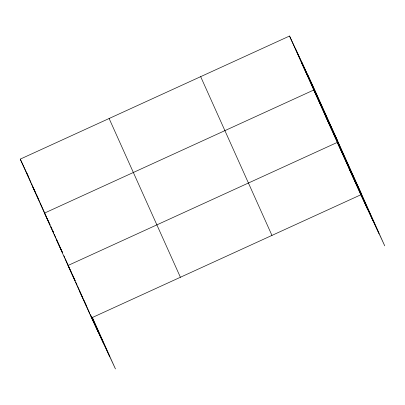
<?xml version="1.0" encoding="UTF-8"?>
<svg xmlns="http://www.w3.org/2000/svg" width="405" height="405" viewBox="0 0 405 405"><rect width="100%" height="100%" fill="white"/><g stroke="black" fill="none" stroke-linecap="round" stroke-linejoin="round"><path stroke-width="0.61" d="M92.203 317.145L115.471 368.965L91.545 317.879L20.25 159.124L289.529 36.035L313.455 87.121L384.75 245.875L360.82 194.79L289.529 36.035M91.545 317.879L360.82 194.79M301.649 63.023L308.038 76.666M337.699 141.097L313.769 90.011L44.489 213.101L50.078 225.033M325.529 116.21L331.918 129.848M361.225 193.489L337.294 142.403L68.015 265.488L75.193 280.817L72.105 274.003M349.059 168.596L355.448 182.235M20.25 159.124L27.429 174.449M27.955 175.573L28.482 176.696M32.37 186.113L38.758 199.751M51.931 228.987L50.878 226.739L53.693 233.007M52.721 230.673L53.774 232.921M56.255 239.294L62.643 252.938L56.249 238.697M79.78 291.686L86.169 305.324M307.668 74.763L378.964 233.518M301.705 62.031L373 220.791M295.918 49.673L367.208 208.433M200.667 76.656L271.958 235.411M109.112 118.503L180.402 277.263M92.041 317.317L109.684 356.608M91.191 315.971L103.72 343.875M26.639 172.763L31.023 182.523M31.539 183.673L32.314 185.399M32.83 186.543L35.923 193.433M36.44 194.582L39.533 201.472M40.049 202.621L45.208 214.108M45.719 215.257L46.494 216.979M47.01 218.128L50.104 225.018M54.204 234.146L55.738 237.558M63.919 255.783L64.689 257.489M65.2 258.628L68.268 265.462M68.779 266.601L70.313 270.019M70.824 271.158L71.594 272.864M75.684 281.976L77.218 285.393M77.73 286.532L82.843 297.923M83.354 299.062L84.124 300.768M84.635 301.907L89.748 313.298M90.259 314.437L97.934 331.518"/></g></svg>
